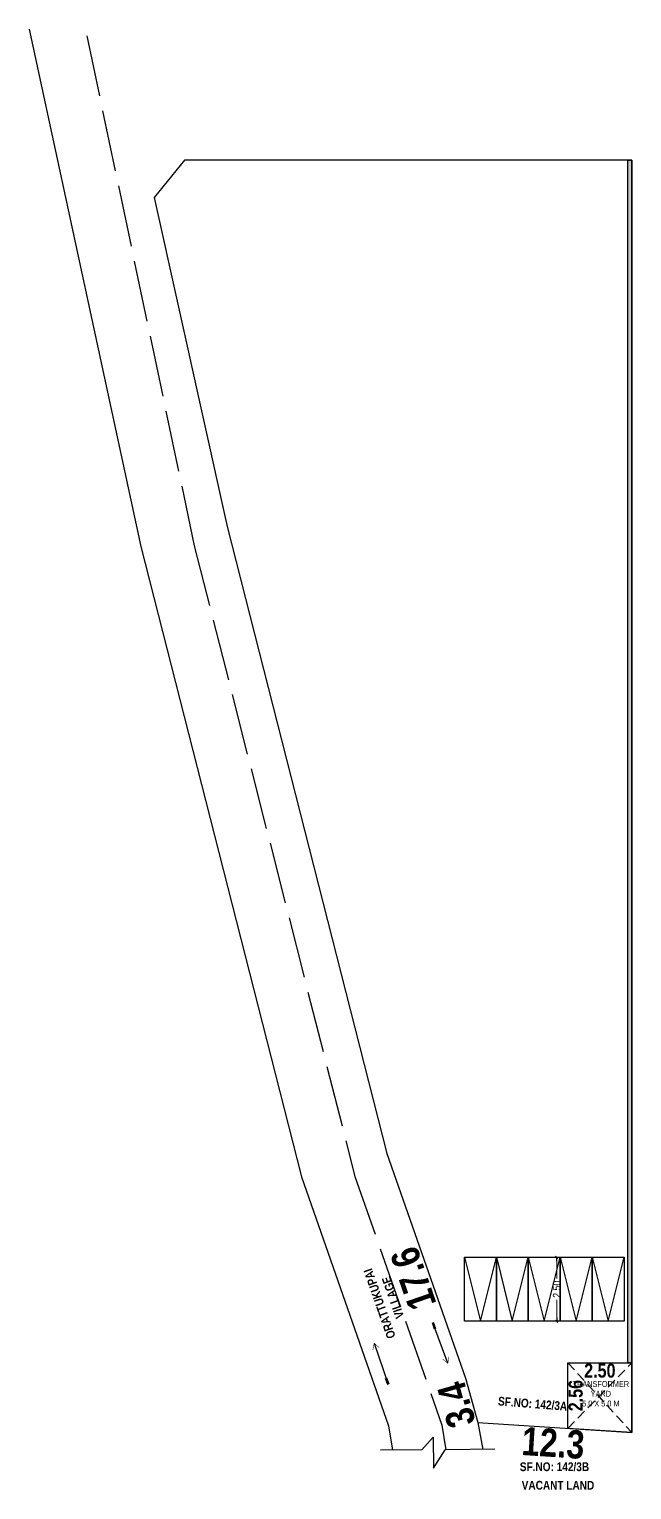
# Model space of a CAD drawing. Header units: metres. Extents: x 113306 to 118716, y -27251 to 0.
# Drawn here: x 118446.3 to 118469.8, y -27251.4 to -27194.3 of the extents above; entities that cross this region are included whole.
import ezdxf

# ---------------------------------------------------------------- set-up
doc = ezdxf.new("R2010")
doc.units = ezdxf.units.M
doc.header["$MEASUREMENT"] = 0
doc.header["$PDMODE"] = 35
doc.linetypes.add('ACAD_ISO02W100', pattern=[15, 12, -3])
doc.linetypes.add('HIDDEN', pattern=[0.375, 0.25, -0.125])
for name, color, linetype in [('A-SYMB-MISC', 3, 'Continuous'), ('Boundary Line', 96, 'Continuous'), ('Grid Line', 8, 'Continuous')]:
    doc.layers.add(name, color=color, linetype=linetype)
doc.styles.add('Arial', font='swissc.ttf')
doc.styles.get("Standard").update_dxf_attribs({"font": 'swisscb.ttf'})
doc.dimstyles.new('FLOOR DIM', dxfattribs={"dimtxt": 0.55, "dimasz": 0.05, "dimexe": 0.075, "dimexo": 0.3, "dimgap": 0.025, "dimtad": 0, "dimdec": 1, "dimzin": 3, "dimdsep": 46, "dimtxsty": 'Standard', "dimblk": 'JM1', "dimcen": -0.09, "dimse1": 1, "dimse2": 1, "dimsd1": 1, "dimsd2": 1, "dimclrd": 5, "dimclre": 250, "dimclrt": 3, "dimazin": 0, "dimtfac": 0.65, "dimtdec": 1, "dimtix": 1, "dimtofl": 0, "dimtmove": 0, "dimatfit": 2, "dimfxl": 0, "dimfrac": 1, "dimtolj": 1, "dimlwd": 18, "dimlwe": -1, "dimarcsym": 0})
doc.dimstyles.new('FLOOR DIM BUILDING DIM', dxfattribs={"dimtxt": 0.4, "dimasz": 0.025, "dimexe": 0.075, "dimexo": 0.3, "dimgap": 0.09, "dimtad": 0, "dimzin": 3, "dimdsep": 46, "dimtxsty": 'Arial', "dimblk": 'JM1', "dimcen": -0.09, "dimse1": 1, "dimse2": 1, "dimclrd": 5, "dimclre": 250, "dimclrt": 1, "dimazin": 0, "dimtfac": 0.65, "dimtix": 1, "dimtofl": 0, "dimtmove": 0, "dimatfit": 2, "dimfxl": 0, "dimfrac": 1, "dimtolj": 1, "dimlwd": 18, "dimlwe": -1, "dimarcsym": 0})

# ---------------------------------------------------------------- blocks, each defined once
blk = doc.blocks.new('*D286')
at = {"layer": 'Defpoints', "color": 0}
for p in [(118463.824, -27248.732), (118463.824, -27248.732), (118469.845, -27249.12)]:
    blk.add_point(p, dxfattribs=at)
at = {"color": 3, "insert": (118466.768, -27249.537), "char_height": 1.1, "attachment_point": 5, "rotation": 356.3179}
blk.add_mtext('\\A1;12.3', dxfattribs=at)
blk = doc.blocks.new('JM1')
at = {"color": 2}
for p, q in [((-3, 0), (0, 0)), ((-0.88, -0.88), (0.88, 0.88)), ((0, 2), (0, -2))]:
    blk.add_line(p, q, dxfattribs=at)
blk = doc.blocks.new('*D287')
at = {"layer": 'Defpoints', "color": 0}
for p in [(118460.264, -27238.217), (118460.264, -27238.217), (118463.497, -27247.579)]:
    blk.add_point(p, dxfattribs=at)
at = {"color": 3, "insert": (118461.3, -27243.098), "char_height": 1.1, "attachment_point": 5, "rotation": 109.053}
blk.add_mtext('\\A1;17.6', dxfattribs=at)
blk = doc.blocks.new('H-Arrow Driveway')
at = {"layer": 'A-SYMB-MISC', "color": 0}
for p, q in [((-1.69, 0.02), (1.69, -0.02)), ((1.17, 0.04), (1.69, 0.04)), ((1.17, -0.07), (1.69, -0.07))]:
    blk.add_line(p, q, dxfattribs=at)
at = {"layer": 'A-SYMB-MISC', "color": 0, "const_width": 0.0375}
blk.add_lwpolyline([(-1.24, -0.25), (-1.69, 0.02), (-1.24, 0.27)], dxfattribs=at)
blk = doc.blocks.new('*D290')
at = {"layer": 'Defpoints', "color": 0}
for p in [(118463.333, -27247.001), (118463.824, -27248.732), (118463.824, -27248.732)]:
    blk.add_point(p, dxfattribs=at)
at = {"color": 3, "insert": (118462.988, -27248.034), "char_height": 1.1, "attachment_point": 5, "rotation": 105.8347}
blk.add_mtext('\\A1;3.4', dxfattribs=at)
blk = doc.blocks.new('*D288')
at = {"layer": 'Defpoints', "color": 0}
for p in [(118467.345, -27246.398), (118469.845, -27246.398), (118469.845, -27246.398)]:
    blk.add_point(p, dxfattribs=at)
at = {"color": 3, "insert": (118468.595, -27246.705), "char_height": 0.55, "attachment_point": 5}
blk.add_mtext('\\A1;2.50', dxfattribs=at)
blk = doc.blocks.new('*D289')
at = {"layer": 'Defpoints', "color": 0}
for p in [(118467.345, -27246.398), (118467.345, -27248.959), (118467.345, -27248.959)]:
    blk.add_point(p, dxfattribs=at)
at = {"color": 3, "insert": (118467.652, -27247.678), "char_height": 0.55, "attachment_point": 5, "rotation": 90}
blk.add_mtext('\\A1;2.56', dxfattribs=at)
blk = doc.blocks.new('RYJ')
at = {"ltscale": 1.5}
blk.add_lwpolyline([(118526.64, -26952.98), (118524.14, -26952.98), (118524.14, -26957.98), (118526.64, -26957.98)], close=True, dxfattribs=at)
blk.add_lwpolyline([(118524.14, -26957.98), (118525.39, -26952.98), (118526.64, -26957.98)], dxfattribs=at)
blk = doc.blocks.new('*D291')
at = {"color": 5, "lineweight": 18, "ltscale": 1.5}
for p, q in [((118466.91, -27242.32), (118466.91, -27243.101)), ((118466.91, -27244.72), (118466.91, -27243.939))]:
    blk.add_line(p, q, dxfattribs=at)
at = {"layer": 'Defpoints', "color": 0, "ltscale": 1.5}
for p in [(118467.045, -27242.27), (118466.91, -27244.77), (118467.045, -27244.77)]:
    blk.add_point(p, dxfattribs=at)
at = {"color": 5, "lineweight": 18, "ltscale": 1.5, "xscale": 0.05, "yscale": 0.05, "zscale": 0.05}
for p, rotation in [((118466.91, -27242.27), 90), ((118466.91, -27244.77), 270)]:
    blk.add_blockref('JM1', p, dxfattribs=dict(at, rotation=rotation))
at = {"color": 1, "ltscale": 1.5, "insert": (118466.91, -27243.52), "char_height": 0.3, "attachment_point": 5, "rotation": 90, "style": 'Arial'}
blk.add_mtext('\\A1;2.50', dxfattribs=at)

msp = doc.modelspace()

# ---------------------------------------------------------------- hatches: boundary and pattern name
h = msp.add_hatch()
h.set_pattern_fill('GRAVEL', color=252, scale=0.05, angle=0.4531)
h.set_pattern_definition([(228.465924, (118403.79611, -27336.74025), (-10.069286577, -11.50999426), [0.170861, -16.915242]), (185.422877, (118403.682816, -27336.868146), (15.229479417, 1.390487932), [0.293202, -29.0270244]), (132.963583, (118403.39093, -27336.895855), (12.81008644, -13.869123453), [0.206741, -20.467361]), (267.726825, (118402.89815, -27337.21726), (1.06908099, 25.409249612), [0.267002, -26.433219]), (293.28679, (118402.88756, -27337.484054), (-6.47032899, 15.189303564), [0.261817, -25.919904]), (357.726825, (118402.99107, -27337.724543), (-25.409249612, 1.06908099), [0.267002, -26.433219]), (38.147377, (118403.25786, -27337.735134), (-16.409044022, -12.830174367), [0.353097, -34.956558]), (72.708464, (118403.535544, -27337.51703), (8.668754754, 28.009433965), [0.33336, -33.002628]), (121.8827, (118403.63463, -27337.19874), (-10.290253803, 16.429131951), [0.2679065, -26.522773]), (175.689494, (118403.49313, -27336.97125), (13.97960707, -1.15947667), [0.305857, -14.986968]), (222.850574, (118403.188135, -27336.94826), (-15.129039775, -14.090090684), [0.395539, -39.158386]), (139.26721, (118404.15551, -27337.22002), (-8.949985765, 7.54945394), [0.135002, -13.365283]), (171.92237, (118404.053214, -27337.131925), (16.5295716, -2.40934902), [0.256841, -25.4273195]), (225.45314, (118403.7989, -27337.0958), (0.010044, -1.2699603), [0.179605, -1.616447]), (203.65173, (118403.70882, -27336.94414), (6.32971348, 2.59014039), [0.096721, -9.575311]), (292.25455, (118403.62022, -27336.98294), (-1.30009218, 3.7998369), [0.136783, -6.702376]), (31.4169, (118403.67203, -27337.10954), (3.78979292, 2.57005246), [0.22216, -7.183149]), (162.0182, (118403.8616, -27336.99374), (2.5499645, -1.2498724), [0.160644, -3.855449]), (16.842676, (118402.883645, -27336.98877), (12.66947093, 3.910320495), [0.225044, -22.279413]), (70.79931, (118403.09904, -27336.923564), (-4.969357517, -14.009738965), [0.1887995, -18.691108]), (293.65173, (118403.8596, -27336.73974), (-2.59014039, 6.32971348), [0.19344, -9.478592]), (344.063596, (118403.93721, -27336.916935), (-12.729734718, 3.7094412), [0.225044, -22.279413]), (339.89709, (118402.88987, -27337.77615), (-6.36988934, 2.48970074), [0.217018, -10.633867]), (295.228277, (118403.09367, -27337.85074), (-6.46028503, 13.91934328), [0.181836, -18.001797]), (67.25455, (118403.88235, -27338.0096), (2.48970074, 6.36988934), [0.19344, -9.478592]), (17.80716, (118403.95714, -27337.83121), (-16.46930781, -5.210412673), [0.212891, -21.076188]), (69.89709, (118403.26007, -27338.01452), (-2.48970074, -6.36988934), [0.108509, -10.742376]), (101.76307, (118403.80615, -27338.0102), (-1.31013614, 5.06979716), [0.064757, -6.410997]), (166.4169, (118403.79295, -27337.9468), (3.8199248, -1.2398284), [0.261817, -4.974527]), (186.46214, (118403.538456, -27337.88532), (12.68955886, 1.37039993), [0.2426335, -24.020682]), (304.1432, (118403.67293, -27337.22383), (-1.2900482, 2.5298766), [0.183162, -4.395888]), (353.610363, (118403.77573, -27337.375427), (21.60941273, -2.369173162), [0.319778, -31.6580045]), (61.39853, (118404.09352, -27337.41101), (-5.00953338, -8.92989784), [0.130754, -12.944696]), (90.4531, (118404.1561, -27337.2962), (-1.280004, 1.259916), [0.0762, -1.1938]), (120.70957, (118403.51276, -27337.84742), (5.15014888, -8.84954612), [0.1764335, -17.46697]), (48.465924, (118403.42265, -27337.69573), (10.069286577, 11.50999426), [0.341721, -16.744381]), (0.4531, (118403.6492, -27337.4399), (1.259916, 1.280004), [0.3302, -0.9398]), (325.75798, (118403.97943, -27337.43732), (12.76991058, -8.78928232), [0.200805, -19.879658]), (254.50774, (118404.14543, -27337.5503), (-1.22978442, -5.0898851), [0.184915, -9.060825]), (208.09911, (118404.096034, -27337.728505), (-24.028805718, -12.890438153), [0.3010725, -29.806232]), (175.879215, (118403.830447, -27337.87031), (-16.519527635, 1.13938874), [0.318515, -31.532923])])
h.paths.add_polyline_path([(118469.695, -27246.398), (118469.845, -27246.398), (118469.845, -27199.372), (118469.695, -27199.372)])

# ---------------------------------------------------------------- linework, layer by layer
for p, q in [((118469.845, -27199.372), (118469.845, -27249.12)), ((118463.824, -27248.732), (118464.021, -27249.782)), ((118461.632, -27249.801), (118462.074, -27249.299)), ((118462.074, -27249.299), (118462.083, -27250.519)), ((118461.632, -27249.801), (118460.016, -27249.814)), ((118462.083, -27250.519), (118462.549, -27249.794)), ((118464.488, -27249.778), (118462.549, -27249.794))]:
    msp.add_line(p, q)
msp.add_lwpolyline([(118446.27, -27194.256), (118450.639, -27214.475), (118456.923, -27239.124), (118460.324, -27248.858), (118460.478, -27249.81)])
at = {"color": 252, "linetype": 'ACAD_ISO02W100', "ltscale": 0.2}
msp.add_lwpolyline([(118448.525, -27194.513), (118452.729, -27214.458), (118459.012, -27239.107), (118462.414, -27248.841), (118462.567, -27249.794)], dxfattribs=at)
at = {"color": 252}
msp.add_lwpolyline([(118469.695, -27199.372), (118469.845, -27199.372), (118469.845, -27246.398), (118469.695, -27246.398)], close=True, dxfattribs=at)
at = {"ltscale": 1.5}
msp.add_lwpolyline([(118467.345, -27246.398), (118469.845, -27246.398), (118469.845, -27249.12), (118467.345, -27248.959)], close=True, dxfattribs=at)
at = {"layer": 'Boundary Line', "linetype": 'ByBlock', "lineweight": 30}
msp.add_lwpolyline([(118469.845, -27199.372), (118452.34, -27199.372), (118451.163, -27200.838), (118454.015, -27213.702), (118460.264, -27238.217), (118463.333, -27247.001), (118463.824, -27248.732), (118469.845, -27249.12)], close=True, dxfattribs=at)
at = {"layer": 'Grid Line', "linetype": 'HIDDEN', "ltscale": 1.5}
for p, q in [((118467.345, -27246.398), (118469.845, -27249.12)), ((118467.345, -27248.959), (118469.845, -27246.398))]:
    msp.add_line(p, q, dxfattribs=at)

# ---------------------------------------------------------------- block references
at = {"color": 3, "xscale": -0.5, "yscale": 0.5, "zscale": 0.5, "rotation": 180}
for p in [(59201.226, -40721.26), (59202.476, -40721.26), (59203.726, -40721.26), (59204.976, -40721.26), (59206.226, -40721.26)]:
    msp.add_blockref('RYJ', p, dxfattribs=at)
at = {"yscale": 0.5, "zscale": 0.5, "rotation": 289.4531360559491}
for p, xscale in [((118462.356, -27245.623), -0.5), ((118460.039, -27246.433), 0.5)]:
    msp.add_blockref('H-Arrow Driveway', p, dxfattribs=dict(at, xscale=xscale))

# ---------------------------------------------------------------- texts
msp.add_text('SF.NO: 142/3A', height=0.3432, rotation=355.5882).set_placement((118464.602, -27248.062))
for s, p in [('SF.NO: 142/3B', (118465.465, -27250.631)), ('VACANT LAND', (118465.538, -27251.356))]:
    msp.add_text(s, height=0.3432).set_placement(p)
at = {"ltscale": 1.5, "insert": (118459.798, -27244.087), "char_height": 0.3432, "width": 4.49966, "attachment_point": 2, "rotation": 109.2607}
msp.add_mtext('ORATTUKUPAI  VILLAGE', dxfattribs=at)
at = {"insert": (118468.634, -27247.608), "char_height": 0.2288, "attachment_point": 5}
msp.add_mtext('{\\fSwis721 Cn BT|b0|i0|c0|p34;TRANSFORMER \\PYARD\\P5.0 X 5.0 M}', dxfattribs=at)

# ---------------------------------------------------------------- dimensions: what is measured, and where the dimension line sits
for p1, p2, text, picture, middle in [((118463.497, -27247.579), (118460.264, -27238.217), '17.6', '*D287', (118461.3, -27243.098)), ((118463.333, -27247.001), (118463.824, -27248.732), '3.4', '*D290', (118462.988, -27248.034))]:
    dim = msp.add_aligned_dim(p1=p1, p2=p2, distance=0, text=text, dimstyle='FLOOR DIM', override={"dimscale": 2, "dimtad": 4, "dimdec": 2, "dimpost": '\\X'})
    dim.commit()
    dim.dimension.update_dxf_attribs({"geometry": picture, "text_midpoint": middle})
at = {"ltscale": 1.5}
dim = msp.add_linear_dim(base=(118466.91, -27244.77), p1=(118467.045, -27242.27), p2=(118467.045, -27244.77), angle=90, dimstyle='FLOOR DIM BUILDING DIM', override={"dimtxt": 0.3, "dimasz": 0.05, "dimpost": '\\X', "dimtfillclr": 256}, dxfattribs=at)
dim.commit()
dim.dimension.update_dxf_attribs({"geometry": '*D291', "text_midpoint": (118466.91, -27243.52)})
for p2, picture, middle in [((118467.345, -27248.959), '*D289', (118467.652, -27247.678)), ((118469.845, -27246.398), '*D288', (118468.595, -27246.705))]:
    dim = msp.add_aligned_dim(p1=(118467.345, -27246.398), p2=p2, distance=0, dimstyle='FLOOR DIM', override={"dimtad": 4, "dimdec": 2, "dimlfac": 1, "dimpost": '\\X'})
    dim.commit()
    dim.dimension.update_dxf_attribs({"geometry": picture, "text_midpoint": middle})
dim = msp.add_linear_dim(base=(118463.824, -27248.732), p1=(118469.845, -27249.12), p2=(118463.824, -27248.732), angle=176.3179, text='12.3', dimstyle='FLOOR DIM', override={"dimscale": 2, "dimtad": 4, "dimdec": 2, "dimpost": '\\X'})
dim.commit()
dim.dimension.update_dxf_attribs({"geometry": '*D286', "text_midpoint": (118466.808, -27248.924), "dimtype": 161})

doc.saveas('drawing.dxf')
